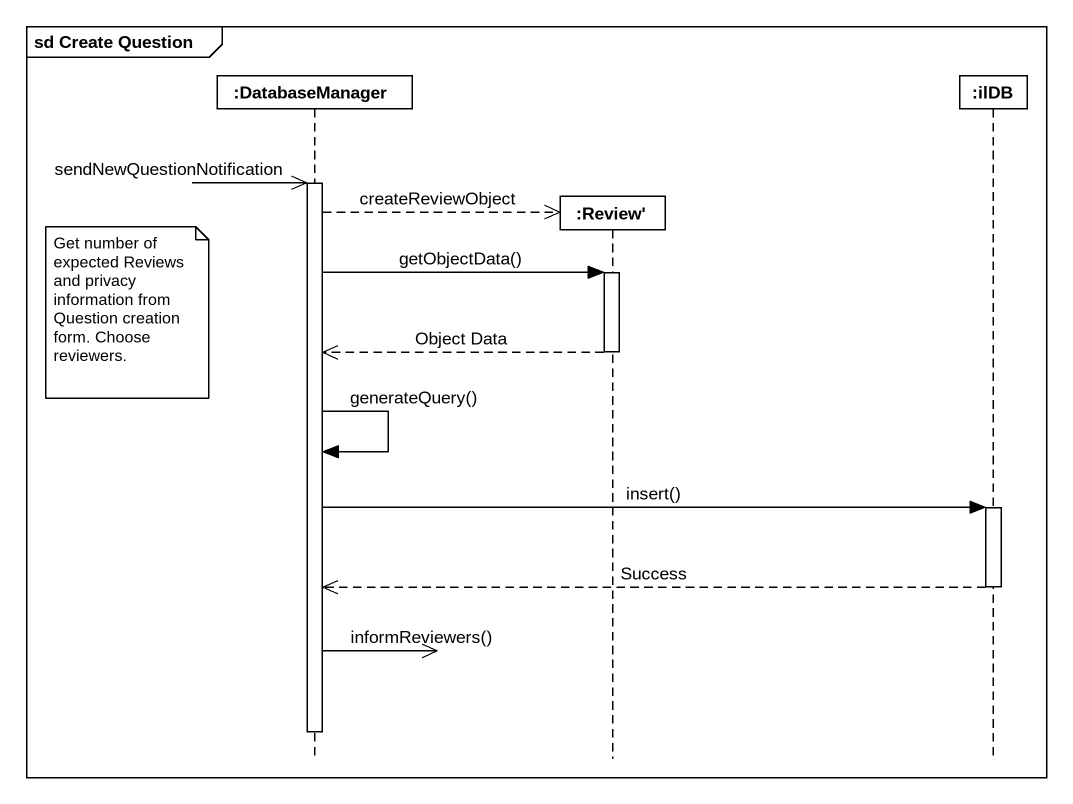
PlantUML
@startuml
mainframe sd Create Question
hide footbox
participant ":DatabaseManager" as DatabaseManager
participant ":Review'" as Review
participant ":ilDB" as ilDB

DatabaseManager ->> DatabaseManager : sendNewQuestionNotification
activate DatabaseManager
DatabaseManager -->> Review ** : createReviewObject
DatabaseManager -> Review : getObjectData()
activate Review
note left of DatabaseManager : Get number of expected Reviews and privacy information from Question creation form. Choose reviewers.
Review -->> DatabaseManager : Object Data
deactivate Review
DatabaseManager -> DatabaseManager : generateQuery()
DatabaseManager -> ilDB : insert()
activate ilDB
ilDB -->> DatabaseManager : Success
deactivate ilDB
DatabaseManager ->> DatabaseManager : informReviewers()
deactivate DatabaseManager
@enduml
